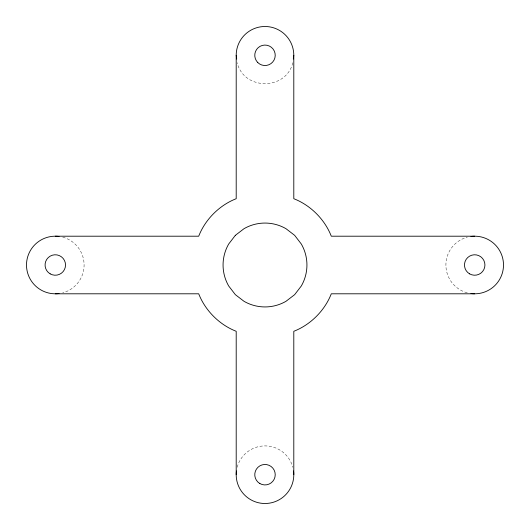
<?xml version="1.0" encoding="UTF-8"?>
<svg xmlns="http://www.w3.org/2000/svg" width="530" height="530" viewBox="0 0 530 530"><rect width="100%" height="100%" fill="white"/><g stroke="black" fill="none" stroke-linecap="round" stroke-linejoin="round"><path stroke-width="0.4" stroke-dasharray="2.65 1.99" d="M292.818 62.752C286.114 90.584 243.886 90.584 237.182 62.752M237.182 467.248A28.799 28.799 0 0 1 292.818 467.248M467.248 292.818A28.799 28.799 0 0 1 467.248 237.182M62.752 237.182A28.799 28.799 0 0 1 62.752 292.818"/><path stroke-width="0.79" d="M293.309 59.029L293.799 55.299A28.799 28.799 0 0 0 265 26.5A28.799 28.799 0 0 0 236.201 55.299L236.201 198.704C219.413 205.249 205.249 219.413 198.704 236.201L55.299 236.201M474.701 236.201L331.296 236.201C324.751 219.413 310.587 205.249 293.799 198.704L293.799 55.299M55.299 293.799L198.704 293.799C205.249 310.587 219.413 324.751 236.201 331.296L236.201 474.701M474.701 293.799L331.296 293.799C324.751 310.587 310.587 324.751 293.799 331.296L293.799 474.701M236.201 55.299L236.691 59.029M470.938 236.446A28.799 28.799 0 0 1 503.5 265A28.799 28.799 0 0 1 470.938 293.554M59.062 293.554A28.799 28.799 0 0 1 26.5 265A28.799 28.799 0 0 1 59.062 236.446M293.554 470.938A28.799 28.799 0 0 1 265 503.5A28.799 28.799 0 0 1 236.446 470.938M235.346 235.346L228.682 244.032A41.943 41.943 0 0 0 228.682 285.968L235.346 294.654L244.032 301.318A41.943 41.943 0 0 0 285.968 301.318L294.654 294.654L301.318 285.968A41.943 41.943 0 0 0 301.318 244.032L294.654 235.346L285.968 228.682A41.943 41.943 0 0 0 244.032 228.682L235.346 235.346M259.885 483.559A10.229 10.229 0 0 0 275.229 474.701A10.229 10.229 0 0 0 259.885 465.843A10.229 10.229 0 0 0 259.885 483.559M50.184 273.858A10.229 10.229 0 0 0 65.528 265A10.229 10.229 0 0 0 50.184 256.142A10.229 10.229 0 0 0 50.184 273.858M469.587 273.858A10.229 10.229 0 0 0 484.93 265A10.229 10.229 0 0 0 469.587 256.142A10.229 10.229 0 0 0 469.587 273.858M257.765 62.533A10.229 10.229 0 0 0 274.878 57.949A10.229 10.229 0 0 0 262.35 45.421A10.229 10.229 0 0 0 257.765 62.533"/></g></svg>
